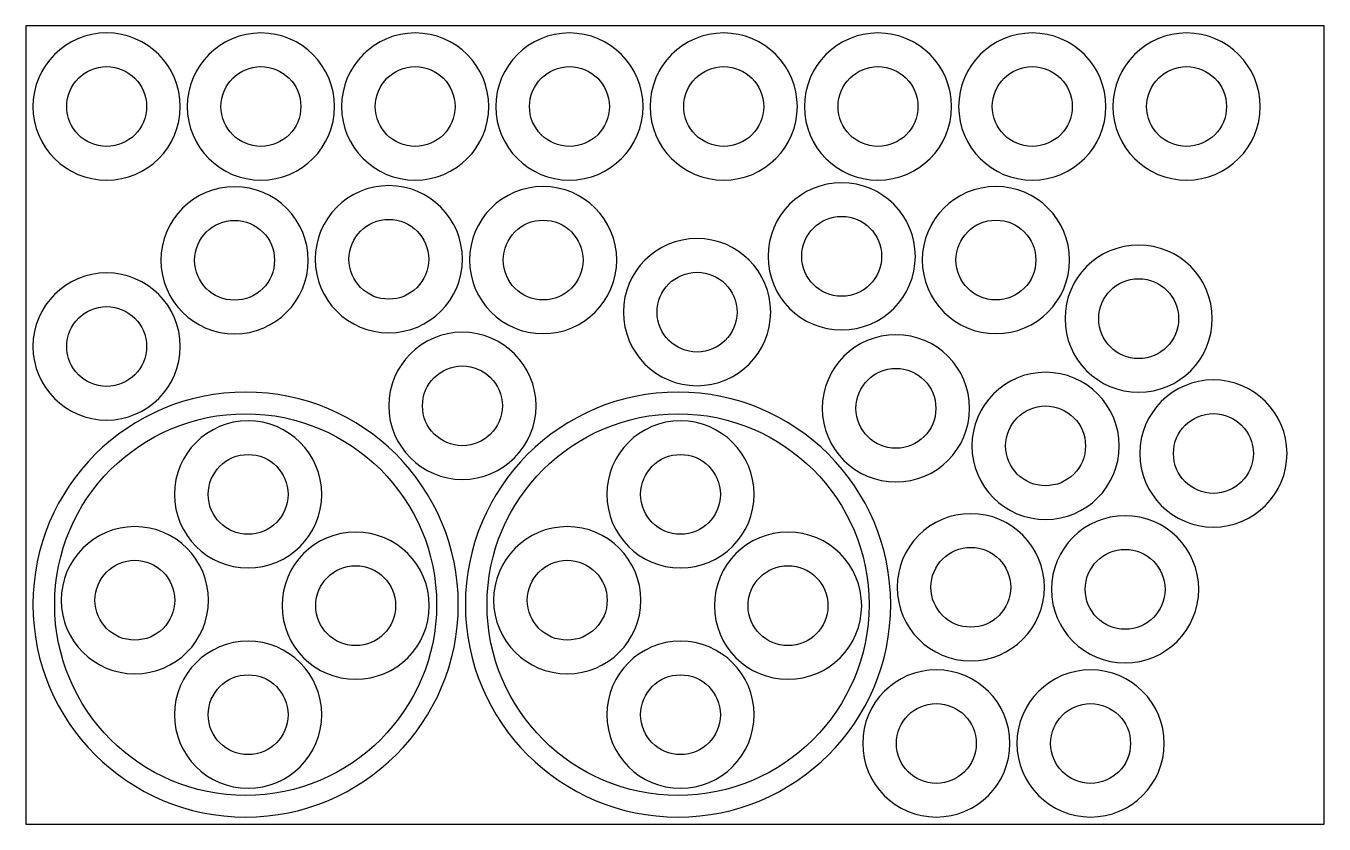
# Model space of a CAD drawing. Header units: metres. Extents: x 0 to 2600, y 0 to 1600.
import ezdxf

# ---------------------------------------------------------------- set-up
doc = ezdxf.new("R2010")
doc.units = ezdxf.units.M

msp = doc.modelspace()

# ---------------------------------------------------------------- linework, layer by layer
msp.add_lwpolyline([(0, 0), (2600, 0), (2600, 1600), (0, 1600)], close=True)
for points in [[(309.1, 1438.4, 1), (14, 1438.4, 1)], [(618.1, 1438.4, 1), (323.1, 1438.4, 1)], [(927.1, 1438.4, 1), (632.1, 1438.4, 1)], [(1236.1, 1438.4, 1), (941.1, 1438.4, 1)], [(1545.1, 1438.4, 1), (1250.1, 1438.4, 1)], [(1854.1, 1438.4, 1), (1559.1, 1438.4, 1)], [(2163.1, 1438.4, 1), (1868.1, 1438.4, 1)], [(2472.2, 1438.4, 1), (2177.2, 1438.4, 1)], [(241.6, 1438.4, -1), (81.6, 1438.4, -1)], [(550.6, 1438.4, -1), (390.6, 1438.4, -1)], [(859.6, 1438.4, -1), (699.6, 1438.4, -1)], [(1168.6, 1438.4, -1), (1008.6, 1438.4, -1)], [(1477.6, 1438.4, -1), (1317.6, 1438.4, -1)], [(1786.6, 1438.4, -1), (1626.6, 1438.4, -1)], [(2095.6, 1438.4, -1), (1935.6, 1438.4, -1)], [(2404.7, 1438.4, -1), (2244.7, 1438.4, -1)], [(565.3, 1130.2, 1), (270.3, 1130.2, 1)], [(874.3, 1132.3, 1), (579.3, 1132.3, 1)], [(1183.4, 1130.6, 1), (888.4, 1130.6, 1)], [(1781.4, 1138.1, 1), (1486.4, 1138.1, 1)], [(2090.3, 1130.6, 1), (1795.3, 1130.6, 1)], [(497.8, 1130.2, -1), (337.8, 1130.2, -1)], [(806.8, 1132.3, -1), (646.8, 1132.3, -1)], [(1115.9, 1130.6, -1), (955.9, 1130.6, -1)], [(1713.9, 1138.1, -1), (1553.9, 1138.1, -1)], [(2022.8, 1130.6, -1), (1862.8, 1130.6, -1)], [(1491.7, 1026.3, 1), (1196.7, 1026.3, 1)], [(2376.2, 1013.2, 1), (2081.2, 1013.2, 1)], [(309.1, 957.4, 1), (14, 957.4, 1)], [(1424.2, 1026.3, -1), (1264.2, 1026.3, -1)], [(2308.7, 1013.2, -1), (2148.7, 1013.2, -1)], [(241.6, 957.4, -1), (81.6, 957.4, -1)], [(1021.7, 838.4, 1), (726.7, 838.4, 1)], [(1890, 833.4, 1), (1595, 833.4, 1)], [(954.2, 838.4, -1), (794.2, 838.4, -1)], [(1822.5, 833.4, -1), (1662.5, 833.4, -1)], [(2189.7, 758.1, 1), (1894.7, 758.1, 1)], [(2525.9, 742.9, 1), (2230.9, 742.9, 1)], [(866, 440, 1), (14, 440, 1)], [(1732.1, 440, 1), (880.1, 440, 1)], [(2122.2, 758.1, -1), (1962.2, 758.1, -1)], [(822.5, 440, -1), (57.5, 440, -1)], [(592.5, 660.9, 1), (297.5, 660.9, 1)], [(1688.6, 440, -1), (923.6, 440, -1)], [(1458.5, 660.9, 1), (1163.5, 660.9, 1)], [(2458.4, 742.9, -1), (2298.4, 742.9, -1)], [(525, 660.9, -1), (365, 660.9, -1)], [(1391, 660.9, -1), (1231, 660.9, -1)], [(2040, 474.7, 1), (1745, 474.7, 1)], [(2349.1, 470.6, 1), (2054.1, 470.6, 1)], [(365.6, 448.7, 1), (70.6, 448.7, 1)], [(807.9, 437.8, 1), (512.9, 437.8, 1)], [(1231.6, 448.7, 1), (936.6, 448.7, 1)], [(1673.9, 437.8, 1), (1378.9, 437.8, 1)], [(1972.5, 474.7, -1), (1812.5, 474.7, -1)], [(2281.6, 470.6, -1), (2121.6, 470.6, -1)], [(298.1, 448.7, -1), (138.1, 448.7, -1)], [(1164.1, 448.7, -1), (1004.1, 448.7, -1)], [(740.4, 437.8, -1), (580.4, 437.8, -1)], [(1606.4, 437.8, -1), (1446.4, 437.8, -1)], [(592.5, 219.2, 1), (297.5, 219.2, 1)], [(1458.5, 219.2, 1), (1163.5, 219.2, 1)], [(525, 219.2, -1), (365, 219.2, -1)], [(1391, 219.2, -1), (1231, 219.2, -1)], [(1970.9, 161.6, 1), (1675.9, 161.6, 1)], [(2279.9, 161.6, 1), (1984.9, 161.6, 1)], [(1903.4, 161.6, -1), (1743.4, 161.6, -1)], [(2212.4, 161.6, -1), (2052.4, 161.6, -1)]]:
    msp.add_lwpolyline(points, format="xyb", close=True)

doc.saveas('drawing.dxf')
